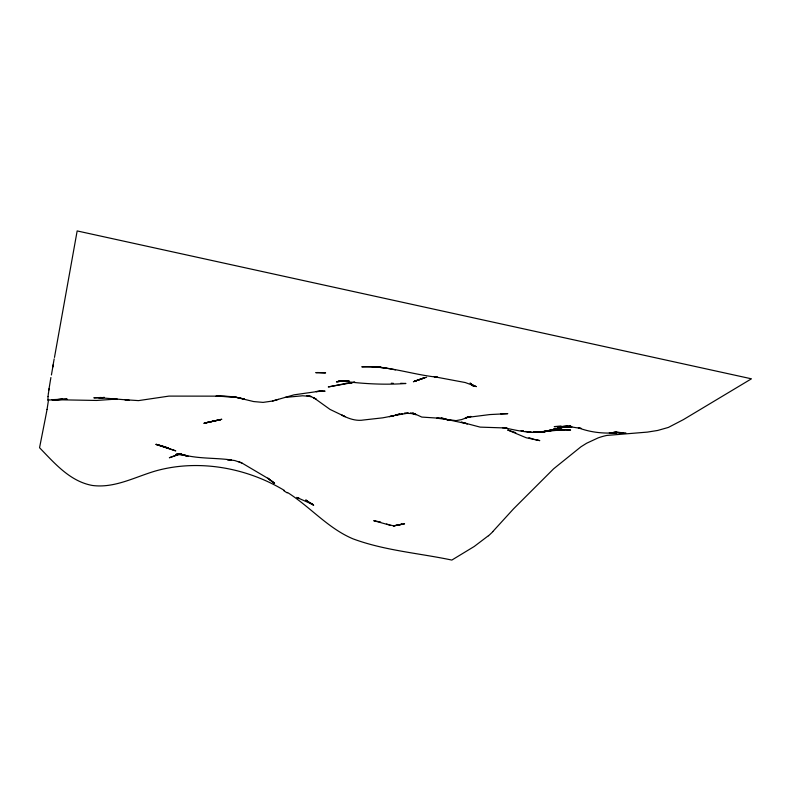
<?xml version="1.0" encoding="UTF-8"?>
<svg xmlns="http://www.w3.org/2000/svg" width="791" height="791" viewBox="0 0 791 791"><rect width="100%" height="100%" fill="white"/><g stroke="black" fill="none" stroke-linecap="round" stroke-linejoin="round"><path stroke-width="1.19" d="M48.004 396.667L47.984 400.078L67.136 399.069L51.919 399.663L96.65 400.454L117.236 399.02M48.439 393.295L49.161 388.539M52.76 367.103L53.165 364.809M54.48 357.403L77.162 230.932L751.45 378.81L683.404 419.616L668.355 427.437L657.657 430.462L647.394 432.104L606.865 435.426A322.412 130.683 -84 0 0 598.105 437.907L586.635 443.237L580.97 446.777L553.621 468.816L513.517 508.87L492.833 531.532M47.055 409.441L48.567 399.495L47.984 400.078M488.512 535.636L474.214 546.492L451.839 560.068C418.894 553.127 384.733 550.615 353.013 538.849C327.939 528.309 310.121 506.764 287.449 492.447M180.022 453.629L176.205 455.22L179.517 453.846M179.676 453.757L169.363 457.752L180.279 454.064M424.47 377.841L414.435 381.292L426.626 377.248M423.412 378.118L413.386 381.737L422.878 378.296M129.388 400.335L124.869 399.722L138.514 400.612L168.967 396.103L224.515 396.153L233.998 396.835L244.409 399.089L235.787 397.131L216.012 396.113L233.998 396.835L253.664 401.561L263.067 402.392L272.42 401.057L294.084 394.828L322.036 390.853L316.034 391.585L325.081 391.189L320.464 390.853M272.42 401.057L278.412 399.376M394.531 415.562L389.488 416.63L399.633 414.138L395.47 415.275L408.383 413.129L404.359 413.298L414.237 413.614L410.272 413.218L415.146 414.158L412.22 413.199L416.056 414.741L413.209 413.159L421.781 417.075L443.662 418.508L436.8 418.182L456.041 420.624L461.608 419.586L469.735 416.55L465.256 418.063L470.942 416.432L466.502 417.519L489.758 414.573L507.782 413.644L500.752 413.891M557.477 428.425L545.128 431.659L540.283 432.034M533.124 432.272L541.983 432.143L557.408 428.445M549.211 430.64L561.383 427.427L570.291 426.211M558.584 428.139L570.044 426.349M180.704 453.915L178.558 454.43L180.842 454.064M203.851 423.304L220.827 419.606L204.226 423.215M393.611 415.769L382.666 417.846L363.593 419.991C356.069 421.316 348.505 418.627 341.939 415.156L345.202 416.699L330.045 409.422L313.424 397.507L316.173 399.198L312.208 397.112L306.888 395.727L311.051 396.4L302.587 395.787L284.948 397.438M347.061 383.259L328.285 386.928L354.843 382.172L353.231 382.35M552.998 430.255L536.249 432.38L541.983 432.143L540.668 432.242L555.786 429.108L545.128 431.659L539.373 432.212L552.998 430.255L541.182 431.995M343.67 380.797L336.452 381.934L343.195 380.926M348.93 382.992L352.153 382.508M181.268 453.945L175.562 454.677L179.725 454.271L176.215 454.172L186.775 455.774M400.137 524.631L404.577 523.82L393.651 525.886L386.492 524.077M348.989 382.982L352.43 382.488L348.139 383.101M397.389 414.514L402.441 413.782M570.578 426.309L561.383 427.427L551.98 429.879L564.191 426.922L570.707 426.25M567.582 425.914L560.532 426.735L567.889 425.973M559.089 429.938L553.463 430.284L564.725 429.582L540.213 431.916M341.692 380.837L338.093 381.193L349.187 380.916L343.264 380.837M104.353 397.438L102.168 397.636L104.372 397.458M561.135 425.983L554.264 426.616L571.903 426.804L569.045 426.576L581.227 428.465L578.359 427.822C590.669 432.45 603.859 433.834 616.931 432.697L609.307 432.796L623.179 432.707L616.041 432.311M571.112 426.339L564.191 426.922L554.768 429.127L567.038 426.369L570.499 426.3M561.343 429.79L564.725 429.582M62.44 399.356L55.39 399.663M101.199 397.478L93.852 397.824L102.573 397.735L98.519 397.626L125.186 399.781M540.372 431.995L543.793 431.886M502.463 427.763L507.011 428.03L480.137 427.12L461.361 422.157L467.432 423.838L445.343 419.151L449.387 420.377M531.008 432.064L525.451 431.441M533.302 432.094L540.184 432.173C528.23 433.142 516.483 430.403 504.885 427.911M55.558 399.663L51.969 399.603L55.578 399.781L52.048 399.603L55.578 399.702L53.175 399.643M380.827 366.905L361.803 366.826C387.55 365.353 412.19 374.697 437.611 377.238L434.239 376.724L465.276 382.547L476.32 386.631L471.258 384.169L473.858 386.265L470.131 383.042L472.642 385.84M561.64 429.74L570.598 430.017L562.035 429.74M400.642 383.299L405.921 383.487C383.793 385.079 361.714 383.754 339.705 380.787M530.919 432.153L526.757 431.579M391.268 383.22L393.493 383.358M616.298 432.311L625.869 432.934M613.48 432.242L616.95 432.479L614.508 432.212M622.754 432.895L615.289 432.291M614.914 432.262L616.95 432.479M385.751 368.023L371.958 366.638L383.803 367.667L395.52 369.862M523.375 431.016L521.121 430.64L523.266 431.046M380.629 522.03L373.748 520.696L390.042 525.194M534.479 439.42L539.778 440.617L526.193 437.749L507.654 429.997L515.781 432.667M186.745 455.735L181.149 454.39L188.11 456.348L181.465 454.301C197.572 458.998 214.776 457.643 231.387 459.957L227.165 459.62L234.759 460.54L241.868 462.982L268.327 478.614L274.576 483.291L267.892 478.278L268.327 478.614M448.378 420.08L441.338 417.945M528.942 437.7L533.421 439.183M296.674 497.381L313.266 504.698L307.007 500.802M298.336 498.004L297.811 497.786L299.453 498.478M241.868 462.982L238.457 461.549M310.636 503.363L313.681 505.182L309.588 502.73M284.503 490.529C246.683 467.629 198.294 458.869 155.441 471.001C134.816 477.052 114.477 488.433 92.329 485.456C69.984 481.412 54.559 463.2 39.55 447.726L45.206 419.101A130.495 1.098 -78.2 0 0 47.055 409.402M283.91 490.796L287.212 492.892M267.892 478.278L274.131 482.975M306.048 500.189L307.699 501.494M305.89 499.932L307.491 501.543M492.823 531.69A260.714 79.327 -76.2 0 1 488.492 535.784M48.024 396.538A564.359 4.865 -78.4 0 1 48.478 393.078M48.864 389.973A971.229 7.554 -78.5 0 1 50.891 377.544M51.425 374.964A1040.274 7.861 -78.5 0 1 52.888 366.51M52.898 366.134A933.756 7.337 -78.5 0 1 54.174 358.867M401.749 524.225L393.651 525.886L401.749 524.225M221.668 419.299L204.602 423.047L221.668 419.299M317.834 372.541L315.777 372.66L325.615 372.887L317.834 372.541M62.42 399.406L55.508 399.682L62.42 399.406M162.224 445.966L155.936 444.354L175.76 450.87L156.163 444.374L168.691 448.151L162.224 445.966"/></g></svg>
